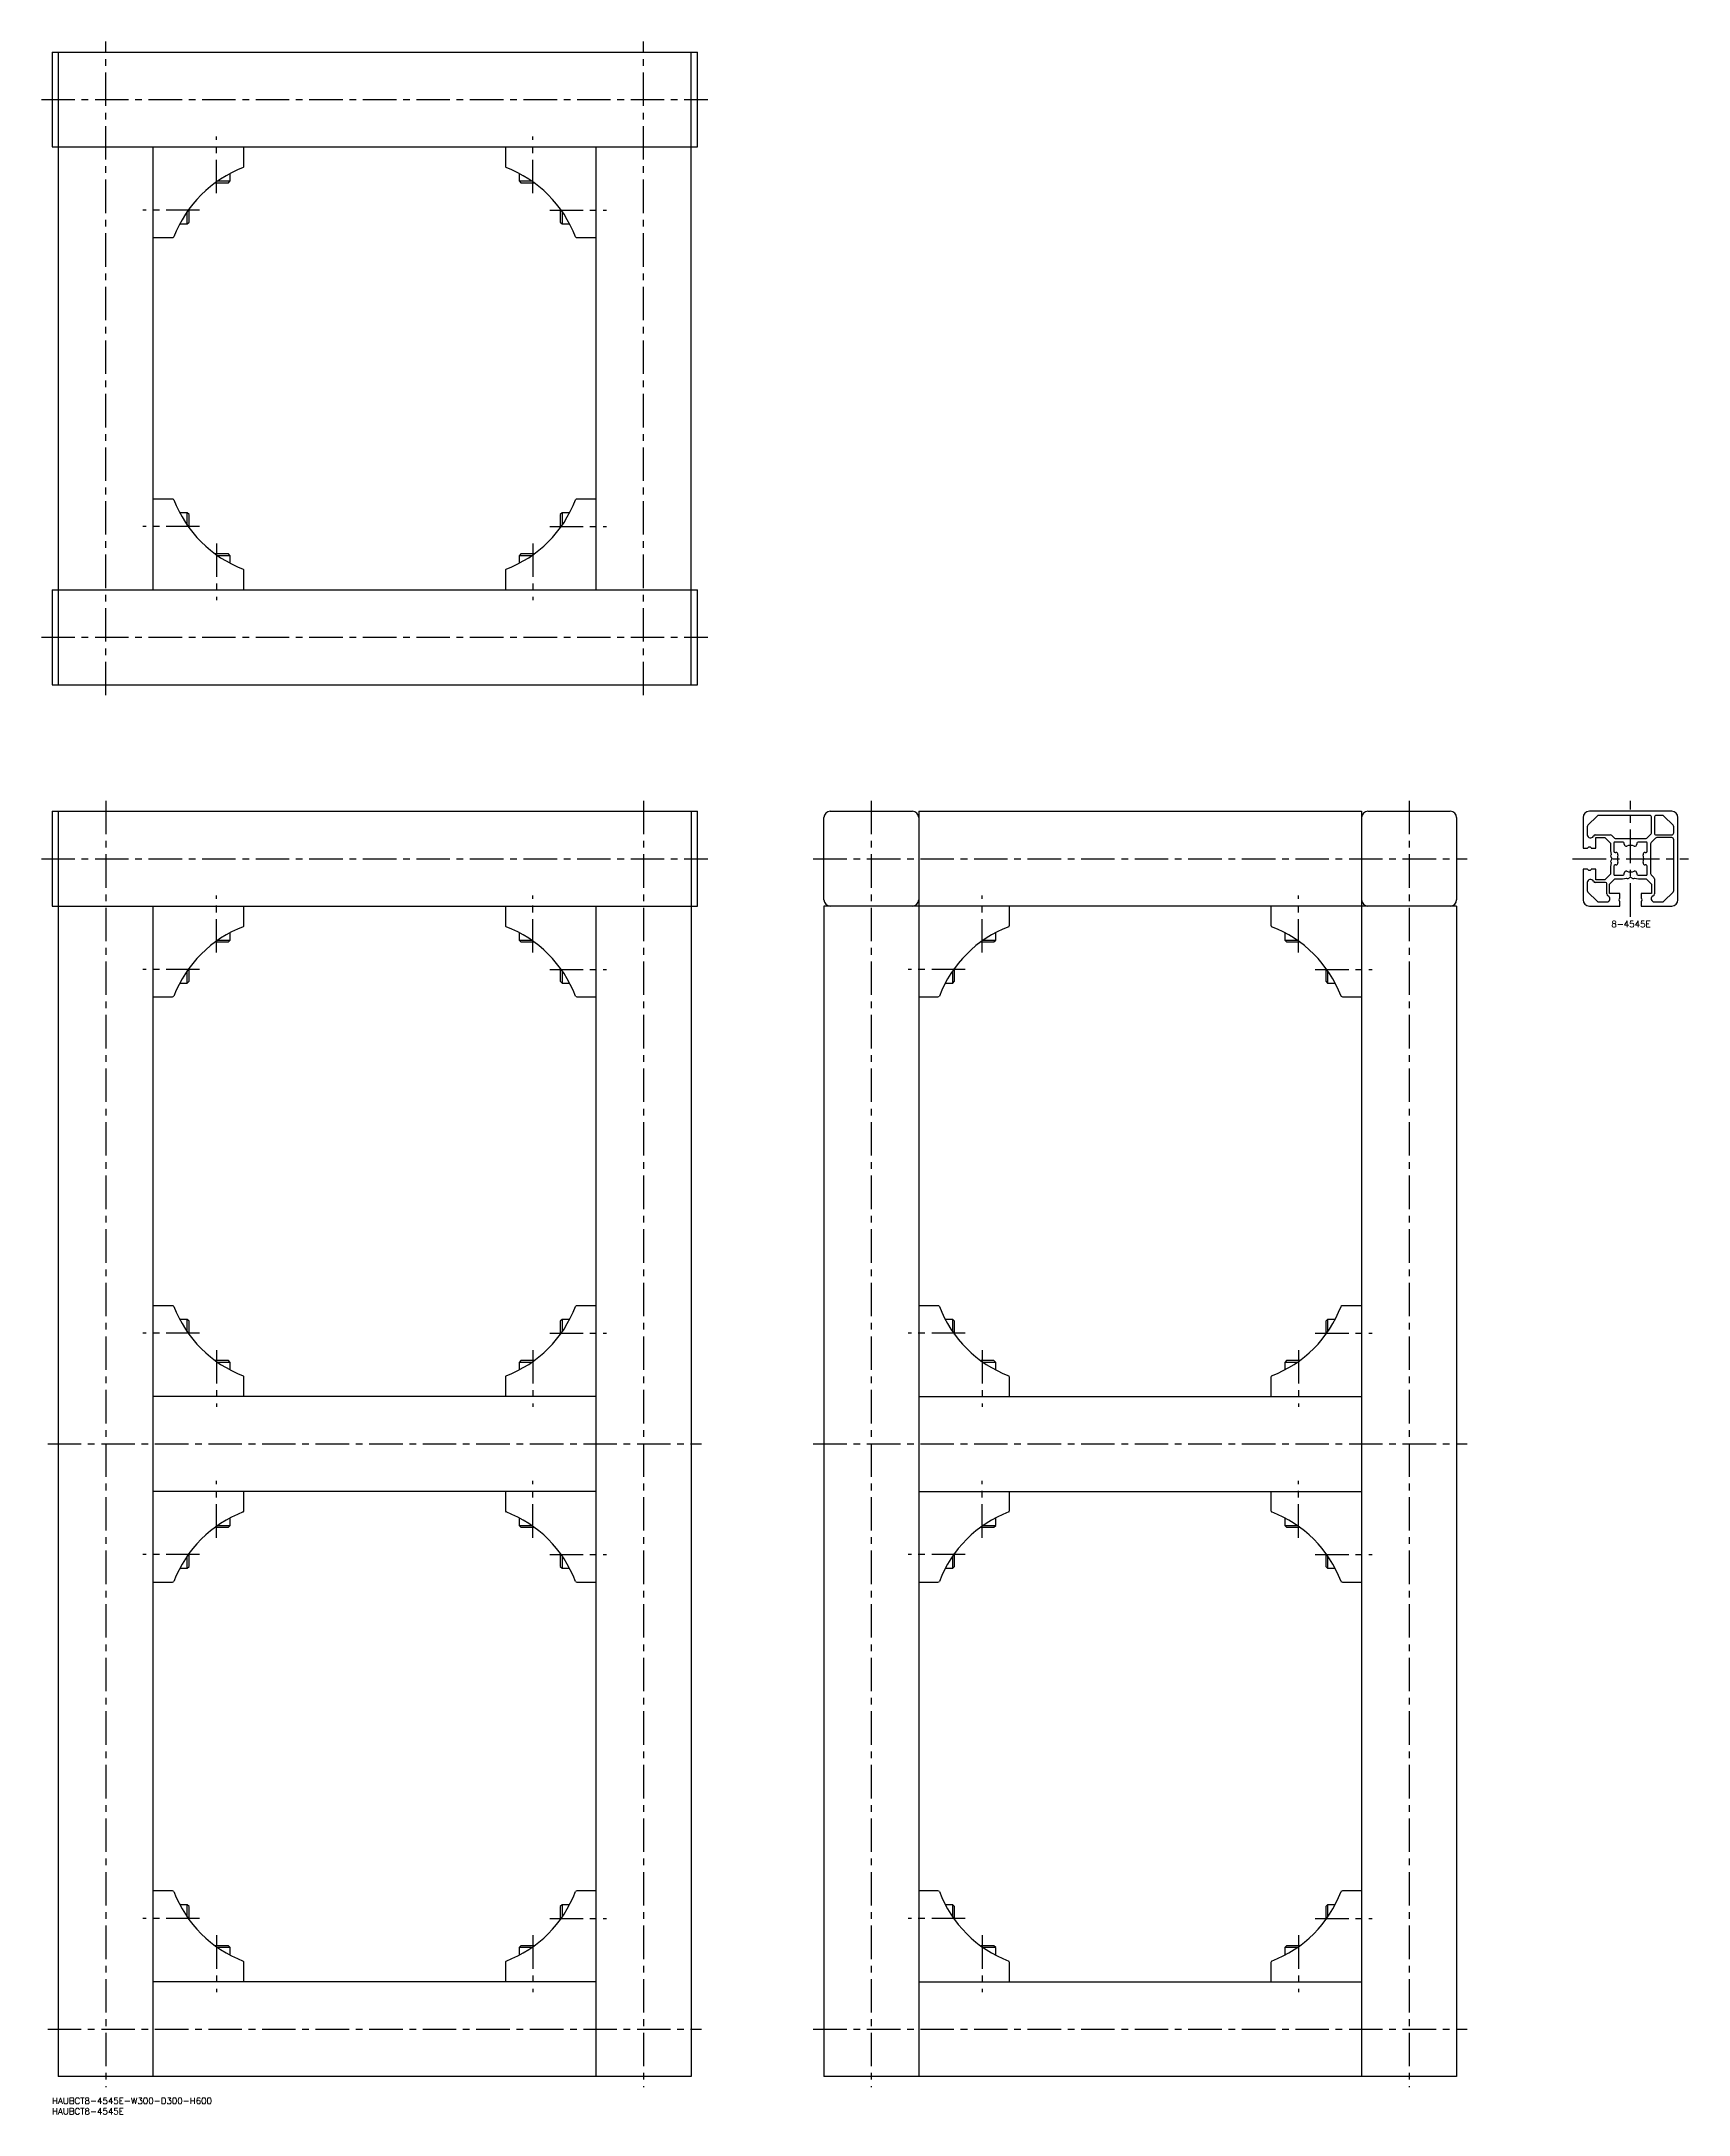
# Model space of a CAD drawing. Extents: x -5 to 776, y -8 to 975.
import ezdxf

# ---------------------------------------------------------------- set-up
doc = ezdxf.new("R2010")
doc.units = 0
doc.header["$LTSCALE"] = 0.5
doc.linetypes.add('CENTER', pattern=[50.8, 31.75, -6.35, 6.35, -6.35])
for name, color, linetype in [('MSM_CENTER', 1, 'CENTER'), ('MSM_CONTINUOUS', 7, 'CONTINUOUS'), ('MSM_PART_NUMBER', 7, 'CONTINUOUS')]:
    doc.layers.add(name, color=color, linetype=linetype)
doc.styles.get("Standard").update_dxf_attribs({"font": 'txt.shx', "height": 3, "bigfont": 'bigfont.shx'})

# ---------------------------------------------------------------- blocks, each defined once
blk = doc.blocks.new('*U8')
at = {"layer": 'MSM_PART_NUMBER'}
blk.add_text('HAUBCT8-4545E-W300-D300-H600', height=3, dxfattribs=at).set_placement((0, -3))
blk = doc.blocks.new('*U9')
at = {"layer": 'MSM_PART_NUMBER'}
blk.add_text('HAUBCT8-4545E', height=3, dxfattribs=at).set_placement((0, -8))
blk = doc.blocks.new('*U10')
at = {"layer": 'MSM_PART_NUMBER'}
blk.add_text('8-4545E', height=3, dxfattribs=at).set_placement((739.39, 554.97))

msp = doc.modelspace()

# ---------------------------------------------------------------- linework, layer by layer
at = {"layer": 'MSM_CENTER'}
for p, q in [((25.5, 665), (25.5, 975)), ((280.5, 665), (280.5, 975)), ((-5, 947.5), (311, 947.5)), ((78, 903), (78, 930)), ((228, 903), (228, 930)), ((70, 895), (43, 895)), ((236, 895), (263, 895)), ((70, 745), (43, 745)), ((236, 745), (263, 745)), ((78, 737), (78, 710)), ((228, 737), (228, 710)), ((-5, 692.5), (311, 692.5)), ((25.5, 615), (25.5, 5)), ((280.5, 615), (280.5, 5)), ((388.5, 615), (388.5, 5)), ((643.5, 615), (643.5, 5)), ((748.5, 560), (748.5, 615)), ((-5, 587.5), (311, 587.5)), ((361, 587.5), (671, 587.5)), ((721, 587.5), (776, 587.5)), ((78, 543), (78, 570)), ((228, 543), (228, 570)), ((441, 543), (441, 570)), ((591, 543), (591, 570)), ((70, 535), (43, 535)), ((236, 535), (263, 535)), ((433, 535), (406, 535)), ((599, 535), (626, 535)), ((70, 362.5), (43, 362.5)), ((78, 354.5), (78, 327.5)), ((228, 354.5), (228, 327.5)), ((236, 362.5), (263, 362.5)), ((433, 362.5), (406, 362.5)), ((441, 354.5), (441, 327.5)), ((591, 354.5), (591, 327.5)), ((599, 362.5), (626, 362.5)), ((-2, 310), (308, 310)), ((361, 310), (671, 310)), ((78, 265.5), (78, 292.5)), ((228, 265.5), (228, 292.5)), ((441, 265.5), (441, 292.5)), ((591, 265.5), (591, 292.5)), ((70, 257.5), (43, 257.5)), ((236, 257.5), (263, 257.5)), ((433, 257.5), (406, 257.5)), ((599, 257.5), (626, 257.5)), ((70, 85), (43, 85)), ((236, 85), (263, 85)), ((433, 85), (406, 85)), ((599, 85), (626, 85)), ((78, 77), (78, 50)), ((228, 77), (228, 50)), ((441, 77), (441, 50)), ((591, 77), (591, 50)), ((-2, 32.5), (308, 32.5)), ((361, 32.5), (671, 32.5))]:
    msp.add_line(p, q, dxfattribs=at)
at = {"layer": 'MSM_CONTINUOUS'}
for p, q in [((0, 970), (306, 970)), ((0, 970), (0, 925)), ((3, 970), (3, 670)), ((303, 670), (303, 970)), ((306, 925), (306, 970)), ((0, 925), (306, 925)), ((48, 715), (48, 925)), ((91, 915.91), (91, 925)), ((215, 925), (215, 915.91)), ((258, 715), (258, 925)), ((77.39, 908), (83.63, 908)), ((78.61, 908.87), (84.5, 908.87)), ((83.63, 908), (84.5, 908.87)), ((84.5, 908.87), (84.5, 912.42)), ((221.5, 912.42), (221.5, 908.87)), ((221.5, 908.87), (222.37, 908)), ((221.5, 908.87), (227.39, 908.87)), ((222.37, 908), (228.61, 908)), ((65, 889.37), (65, 895.61)), ((241, 895.61), (241, 889.37)), ((60.58, 888.5), (64.13, 888.5)), ((64.13, 888.5), (64.13, 894.39)), ((64.13, 888.5), (65, 889.37)), ((241, 889.37), (241.87, 888.5)), ((241.87, 894.39), (241.87, 888.5)), ((241.87, 888.5), (245.42, 888.5)), ((48, 882), (57.09, 882)), ((248.91, 882), (258, 882)), ((57.09, 758), (48, 758)), ((258, 758), (248.91, 758)), ((64.13, 751.5), (60.58, 751.5)), ((65, 750.63), (64.13, 751.5)), ((64.13, 745.61), (64.13, 751.5)), ((65, 744.39), (65, 750.63)), ((241.87, 751.5), (241, 750.63)), ((241, 750.63), (241, 744.39)), ((245.42, 751.5), (241.87, 751.5)), ((241.87, 751.5), (241.87, 745.61)), ((83.63, 732), (77.39, 732)), ((84.5, 731.13), (78.61, 731.13)), ((84.5, 731.13), (83.63, 732)), ((84.5, 727.58), (84.5, 731.13)), ((222.37, 732), (221.5, 731.13)), ((221.5, 731.13), (221.5, 727.58)), ((227.39, 731.13), (221.5, 731.13)), ((228.61, 732), (222.37, 732)), ((91, 715), (91, 724.09)), ((215, 724.09), (215, 715)), ((0, 715), (306, 715)), ((0, 715), (0, 670)), ((306, 670), (306, 715)), ((0, 670), (306, 670)), ((0, 610), (306, 610)), ((0, 610), (0, 565)), ((3, 610), (3, 10)), ((303, 610), (303, 10)), ((306, 565), (306, 610)), ((369, 610), (408, 610)), ((411, 610), (411, 10)), ((411, 610), (621, 610)), ((621, 610), (621, 10)), ((624, 610), (663, 610)), ((768, 610), (729, 610)), ((366, 568), (366, 607)), ((666, 607), (666, 568)), ((726, 607), (726, 592.5)), ((728, 602.65), (728, 598.8)), ((732.65, 607.71), (728.29, 603.35)), ((757.5, 608), (733.35, 608)), ((758.5, 600.04), (758.5, 607)), ((759.8, 607), (759.8, 599.3)), ((763.65, 608), (760.8, 608)), ((768.71, 603.35), (764.35, 607.71)), ((769, 599.8), (769, 602.65)), ((771, 568), (771, 607)), ((726, 592.5), (727.98, 592.5)), ((730.02, 592.5), (732, 592.5)), ((731.79, 598.8), (738.91, 598.8)), ((732, 592.5), (732, 597.5)), ((732, 597.5), (736.38, 597.5)), ((736.38, 597.5), (739, 594.88)), ((739, 594.88), (739, 591.29)), ((739, 591.29), (739.3, 589.4)), ((739.61, 598.51), (740.83, 597.29)), ((740.6, 594.9), (740.6, 591.05)), ((744.95, 595.4), (741.1, 595.4)), ((741.15, 590.5), (741.6, 590.5)), ((741.54, 597), (755.46, 597)), ((745.5, 594.4), (745.5, 594.85)), ((751.5, 594.85), (751.5, 594.4)), ((755.9, 595.4), (752.05, 595.4)), ((755.4, 590.5), (755.85, 590.5)), ((756.17, 597.29), (758.21, 599.33)), ((756.4, 591.05), (756.4, 594.9)), ((758, 594.46), (758, 580.54)), ((760.33, 597.21), (758.29, 595.17)), ((760.3, 598.8), (768, 598.8)), ((768, 597.5), (761.04, 597.5)), ((769, 572.35), (769, 596.5)), ((727.98, 582.5), (726, 582.5)), ((726, 582.5), (726, 568)), ((732, 582.5), (730.02, 582.5)), ((732, 577.5), (732, 582.5)), ((739, 580.12), (736.38, 577.5)), ((739.3, 585.6), (739, 583.71)), ((739, 583.71), (739, 580.12)), ((739.3, 589.4), (739.1, 589.05)), ((739.1, 588.55), (739.7, 587.5)), ((739.7, 587.5), (739.1, 586.45)), ((739.1, 585.95), (739.3, 585.6)), ((740.6, 583.95), (740.6, 580.1)), ((741.6, 584.5), (741.15, 584.5)), ((745.5, 580.15), (745.5, 580.6)), ((751.5, 580.6), (751.5, 580.15)), ((755.85, 584.5), (755.4, 584.5)), ((756.4, 580.1), (756.4, 583.95)), ((728, 576.2), (728, 572.35)), ((728.29, 571.65), (732.65, 567.29)), ((736.7, 576.2), (731.79, 576.2)), ((736.38, 577.5), (732, 577.5)), ((737.2, 570.79), (737.2, 575.7)), ((738.5, 575.38), (741.12, 578)), ((738.5, 571), (738.5, 575.38)), ((743.5, 571), (738.5, 571)), ((741.1, 579.6), (744.95, 579.6)), ((741.12, 578), (744.71, 578)), ((743.5, 569.02), (743.5, 571)), ((744.71, 578), (746.6, 578.3)), ((746.6, 578.3), (746.95, 578.1)), ((747.45, 578.1), (748.5, 578.7)), ((748.5, 578.7), (749.55, 578.1)), ((750.05, 578.1), (750.4, 578.3)), ((750.4, 578.3), (752.29, 578)), ((752.05, 579.6), (755.9, 579.6)), ((752.29, 578), (755.88, 578)), ((758.5, 571), (753.5, 571)), ((753.5, 571), (753.5, 569.02)), ((755.88, 578), (758.5, 575.38)), ((758.29, 579.83), (759.51, 578.61)), ((758.5, 575.38), (758.5, 571)), ((759.8, 577.91), (759.8, 570.79)), ((764.35, 567.29), (768.71, 571.65)), ((0, 565), (306, 565)), ((48, 10), (48, 565)), ((91, 555.91), (91, 565)), ((215, 565), (215, 555.91)), ((258, 10), (258, 565)), ((666, 565), (366, 565)), ((366, 565), (366, 10)), ((454, 555.91), (454, 565)), ((578, 565), (578, 555.91)), ((666, 565), (666, 10)), ((729, 565), (743.5, 565)), ((733.35, 567), (737.2, 567)), ((743.5, 565), (743.5, 566.98)), ((753.5, 566.98), (753.5, 565)), ((753.5, 565), (768, 565)), ((759.8, 567), (763.65, 567)), ((84.5, 548.87), (84.5, 552.42)), ((221.5, 552.42), (221.5, 548.87)), ((447.5, 548.87), (447.5, 552.42)), ((584.5, 552.42), (584.5, 548.87)), ((77.39, 548), (83.63, 548)), ((78.61, 548.87), (84.5, 548.87)), ((83.63, 548), (84.5, 548.87)), ((221.5, 548.87), (222.37, 548)), ((221.5, 548.87), (227.39, 548.87)), ((222.37, 548), (228.61, 548)), ((440.39, 548), (446.63, 548)), ((441.61, 548.87), (447.5, 548.87)), ((446.63, 548), (447.5, 548.87)), ((584.5, 548.87), (585.37, 548)), ((584.5, 548.87), (590.39, 548.87)), ((585.37, 548), (591.61, 548)), ((64.13, 528.5), (64.13, 534.39)), ((65, 529.37), (65, 535.61)), ((241, 535.61), (241, 529.37)), ((241.87, 534.39), (241.87, 528.5)), ((427.13, 528.5), (427.13, 534.39)), ((428, 529.37), (428, 535.61)), ((604, 535.61), (604, 529.37)), ((604.87, 534.39), (604.87, 528.5)), ((48, 522), (57.09, 522)), ((60.58, 528.5), (64.13, 528.5)), ((64.13, 528.5), (65, 529.37)), ((241, 529.37), (241.87, 528.5)), ((241.87, 528.5), (245.42, 528.5)), ((248.91, 522), (258, 522)), ((411, 522), (420.09, 522)), ((423.58, 528.5), (427.13, 528.5)), ((427.13, 528.5), (428, 529.37)), ((604, 529.37), (604.87, 528.5)), ((604.87, 528.5), (608.42, 528.5)), ((611.91, 522), (621, 522)), ((57.09, 375.5), (48, 375.5)), ((258, 375.5), (248.91, 375.5)), ((420.09, 375.5), (411, 375.5)), ((621, 375.5), (611.91, 375.5)), ((64.13, 369), (60.58, 369)), ((65, 368.13), (64.13, 369)), ((64.13, 363.11), (64.13, 369)), ((65, 361.89), (65, 368.13)), ((241.87, 369), (241, 368.13)), ((241, 368.13), (241, 361.89)), ((245.42, 369), (241.87, 369)), ((241.87, 369), (241.87, 363.11)), ((427.13, 369), (423.58, 369)), ((428, 368.13), (427.13, 369)), ((427.13, 363.11), (427.13, 369)), ((428, 361.89), (428, 368.13)), ((604.87, 369), (604, 368.13)), ((604, 368.13), (604, 361.89)), ((608.42, 369), (604.87, 369)), ((604.87, 369), (604.87, 363.11)), ((83.63, 349.5), (77.39, 349.5)), ((84.5, 348.63), (78.61, 348.63)), ((84.5, 348.63), (83.63, 349.5)), ((84.5, 345.08), (84.5, 348.63)), ((222.37, 349.5), (221.5, 348.63)), ((221.5, 348.63), (221.5, 345.08)), ((227.39, 348.63), (221.5, 348.63)), ((228.61, 349.5), (222.37, 349.5)), ((446.63, 349.5), (440.39, 349.5)), ((447.5, 348.63), (441.61, 348.63)), ((447.5, 348.63), (446.63, 349.5)), ((447.5, 345.08), (447.5, 348.63)), ((585.37, 349.5), (584.5, 348.63)), ((584.5, 348.63), (584.5, 345.08)), ((590.39, 348.63), (584.5, 348.63)), ((591.61, 349.5), (585.37, 349.5)), ((91, 332.5), (91, 341.59)), ((215, 341.59), (215, 332.5)), ((454, 332.5), (454, 341.59)), ((578, 341.59), (578, 332.5)), ((258, 332.5), (48, 332.5)), ((411, 332.5), (621, 332.5)), ((258, 287.5), (48, 287.5)), ((91, 278.41), (91, 287.5)), ((215, 287.5), (215, 278.41)), ((411, 287.5), (621, 287.5)), ((454, 278.41), (454, 287.5)), ((578, 287.5), (578, 278.41)), ((77.39, 270.5), (83.63, 270.5)), ((78.61, 271.37), (84.5, 271.37)), ((83.63, 270.5), (84.5, 271.37)), ((84.5, 271.37), (84.5, 274.92)), ((221.5, 274.92), (221.5, 271.37)), ((221.5, 271.37), (222.37, 270.5)), ((221.5, 271.37), (227.39, 271.37)), ((222.37, 270.5), (228.61, 270.5)), ((440.39, 270.5), (446.63, 270.5)), ((441.61, 271.37), (447.5, 271.37)), ((446.63, 270.5), (447.5, 271.37)), ((447.5, 271.37), (447.5, 274.92)), ((584.5, 274.92), (584.5, 271.37)), ((584.5, 271.37), (585.37, 270.5)), ((584.5, 271.37), (590.39, 271.37)), ((585.37, 270.5), (591.61, 270.5)), ((64.13, 251), (64.13, 256.89)), ((65, 251.87), (65, 258.11)), ((241, 258.11), (241, 251.87)), ((241.87, 256.89), (241.87, 251)), ((427.13, 251), (427.13, 256.89)), ((428, 251.87), (428, 258.11)), ((604, 258.11), (604, 251.87)), ((604.87, 256.89), (604.87, 251)), ((60.58, 251), (64.13, 251)), ((64.13, 251), (65, 251.87)), ((241, 251.87), (241.87, 251)), ((241.87, 251), (245.42, 251)), ((423.58, 251), (427.13, 251)), ((427.13, 251), (428, 251.87)), ((604, 251.87), (604.87, 251)), ((604.87, 251), (608.42, 251)), ((48, 244.5), (57.09, 244.5)), ((248.91, 244.5), (258, 244.5)), ((411, 244.5), (420.09, 244.5)), ((611.91, 244.5), (621, 244.5)), ((57.09, 98), (48, 98)), ((64.13, 91.5), (60.58, 91.5)), ((65, 90.63), (64.13, 91.5)), ((64.13, 85.61), (64.13, 91.5)), ((65, 84.39), (65, 90.63)), ((241.87, 91.5), (241, 90.63)), ((241, 90.63), (241, 84.39)), ((245.42, 91.5), (241.87, 91.5)), ((241.87, 91.5), (241.87, 85.61)), ((258, 98), (248.91, 98)), ((420.09, 98), (411, 98)), ((427.13, 91.5), (423.58, 91.5)), ((428, 90.63), (427.13, 91.5)), ((427.13, 85.61), (427.13, 91.5)), ((428, 84.39), (428, 90.63)), ((604.87, 91.5), (604, 90.63)), ((604, 90.63), (604, 84.39)), ((608.42, 91.5), (604.87, 91.5)), ((604.87, 91.5), (604.87, 85.61)), ((621, 98), (611.91, 98)), ((83.63, 72), (77.39, 72)), ((84.5, 71.13), (78.61, 71.13)), ((84.5, 71.13), (83.63, 72)), ((84.5, 67.58), (84.5, 71.13)), ((222.37, 72), (221.5, 71.13)), ((221.5, 71.13), (221.5, 67.58)), ((227.39, 71.13), (221.5, 71.13)), ((228.61, 72), (222.37, 72)), ((446.63, 72), (440.39, 72)), ((447.5, 71.13), (441.61, 71.13)), ((447.5, 71.13), (446.63, 72)), ((447.5, 67.58), (447.5, 71.13)), ((585.37, 72), (584.5, 71.13)), ((584.5, 71.13), (584.5, 67.58)), ((590.39, 71.13), (584.5, 71.13)), ((591.61, 72), (585.37, 72)), ((91, 55), (91, 64.09)), ((215, 64.09), (215, 55)), ((454, 55), (454, 64.09)), ((578, 64.09), (578, 55)), ((258, 55), (48, 55)), ((411, 55), (621, 55)), ((303, 10), (3, 10)), ((666, 10), (366, 10))]:
    msp.add_line(p, q, dxfattribs=at)
for centre, radius, start, end in [((110.78, 862.22), 56.67, 110.7505, 159.2495), ((90, 915.91), 1, 315, 0), ((216, 915.91), 1, 180, 225), ((195.22, 862.22), 56.67, 20.7505, 69.2495), ((57.09, 883), 1, 270, 315), ((248.91, 883), 1, 225, 270), ((57.09, 757), 1, 45, 90), ((110.78, 777.78), 56.67, 200.7505, 249.2495), ((195.22, 777.78), 56.67, 290.7505, 339.2495), ((248.91, 757), 1, 90, 135), ((90, 724.09), 1, 0, 45), ((216, 724.09), 1, 135, 180), ((369, 607), 3, 90, 180), ((408, 607), 3, 0, 90), ((624, 607), 3, 90, 180), ((663, 607), 3, 0, 90), ((729, 607), 3, 90, 180), ((768, 607), 3, 0, 90), ((729, 602.65), 1, 135, 180), ((733.35, 607), 1, 90, 135), ((757.5, 607), 1, 0, 90), ((757.5, 600.04), 1, 315, 0), ((760.8, 607), 1, 90, 180), ((763.65, 607), 1, 45, 90), ((768, 599.8), 1, 270, 0), ((768, 602.65), 1, 0, 45), ((727.98, 592.8), 0.3, 270, 322.02013), ((729.5, 598.8), 1.5, 180, 336.42182), ((729, 592), 1, 37.97987, 142.02013), ((730.02, 592.8), 0.3, 217.97987, 270), ((731.79, 597.8), 1, 90, 156.42182), ((738.91, 597.8), 1, 45, 90), ((741.1, 594.9), 0.5, 90, 180), ((741.15, 591.05), 0.55, 180, 270), ((741.54, 598), 1, 225, 270), ((741.6, 589.55), 0.95, 343.45775, 90), ((744.95, 594.85), 0.55, 0, 90), ((746.45, 594.4), 0.95, 180, 286.54225), ((748.5, 587.5), 6.25, 73.45775, 106.54225), ((750.55, 594.4), 0.95, 253.45775, 0), ((752.05, 594.85), 0.55, 90, 180), ((755.4, 589.55), 0.95, 90, 196.54225), ((755.46, 598), 1, 270, 315), ((755.85, 591.05), 0.55, 270, 0), ((755.9, 594.9), 0.5, 0, 90), ((759, 594.46), 1, 135, 180), ((760.3, 599.3), 0.5, 180, 270), ((761.04, 596.5), 1, 90, 135), ((768, 596.5), 1, 0, 90), ((727.98, 582.2), 0.3, 37.97987, 90), ((729, 583), 1, 217.97987, 322.02013), ((730.02, 582.2), 0.3, 90, 142.02013), ((739.53, 588.8), 0.5, 150, 210), ((739.53, 586.2), 0.5, 150, 210), ((741.15, 583.95), 0.55, 90, 180), ((741.1, 580.1), 0.5, 180, 270), ((741.6, 585.45), 0.95, 270, 16.54225), ((748.5, 587.5), 6.25, 163.45775, 196.54225), ((744.95, 580.15), 0.55, 270, 0), ((746.45, 580.6), 0.95, 73.45775, 180), ((748.5, 587.5), 6.25, 253.45775, 286.54225), ((750.55, 580.6), 0.95, 0, 106.54225), ((752.05, 580.15), 0.55, 180, 270), ((755.4, 585.45), 0.95, 163.45775, 270), ((748.5, 587.5), 6.25, 343.45775, 16.54225), ((755.85, 583.95), 0.55, 0, 90), ((755.9, 580.1), 0.5, 270, 0), ((759, 580.54), 1, 180, 225), ((729.5, 576.2), 1.5, 23.57818, 180), ((729, 572.35), 1, 180, 225), ((731.79, 577.2), 1, 203.57818, 270), ((736.7, 575.7), 0.5, 0, 90), ((738.2, 570.79), 1, 180, 246.42182), ((747.2, 578.53), 0.5, 240, 300), ((749.8, 578.53), 0.5, 240, 300), ((758.8, 570.79), 1, 293.57818, 0), ((758.8, 577.91), 1, 0, 45), ((768, 572.35), 1, 315, 0), ((369, 568), 3, 180, 270), ((408, 568), 3, 270, 0), ((624, 568), 3, 180, 270), ((663, 568), 3, 270, 0), ((729, 568), 3, 180, 270), ((733.35, 568), 1, 225, 270), ((737.2, 568.5), 1.5, 270, 66.42182), ((744, 568), 1, 127.97987, 232.02013), ((743.2, 569.02), 0.3, 307.97987, 0), ((743.2, 566.98), 0.3, 0, 52.02013), ((753.8, 569.02), 0.3, 180, 232.02013), ((753.8, 566.98), 0.3, 127.97987, 180), ((753, 568), 1, 307.97987, 52.02013), ((759.8, 568.5), 1.5, 113.57818, 270), ((763.65, 568), 1, 270, 315), ((768, 568), 3, 270, 0), ((110.78, 502.22), 56.67, 110.7505, 159.2495), ((90, 555.91), 1, 315, 0), ((216, 555.91), 1, 180, 225), ((195.22, 502.22), 56.67, 20.7505, 69.2495), ((473.78, 502.22), 56.67, 110.7505, 159.2495), ((453, 555.91), 1, 315, 0), ((579, 555.91), 1, 180, 225), ((558.22, 502.22), 56.67, 20.7505, 69.2495), ((57.09, 523), 1, 270, 315), ((248.91, 523), 1, 225, 270), ((420.09, 523), 1, 270, 315), ((611.91, 523), 1, 225, 270), ((57.09, 374.5), 1, 45, 90), ((110.78, 395.28), 56.67, 200.7505, 249.2495), ((195.22, 395.28), 56.67, 290.7505, 339.2495), ((248.91, 374.5), 1, 90, 135), ((420.09, 374.5), 1, 45, 90), ((473.78, 395.28), 56.67, 200.7505, 249.2495), ((558.22, 395.28), 56.67, 290.7505, 339.2495), ((611.91, 374.5), 1, 90, 135), ((90, 341.59), 1, 0, 45), ((216, 341.59), 1, 135, 180), ((453, 341.59), 1, 0, 45), ((579, 341.59), 1, 135, 180), ((110.78, 224.72), 56.67, 110.7505, 159.2495), ((90, 278.41), 1, 315, 0), ((216, 278.41), 1, 180, 225), ((195.22, 224.72), 56.67, 20.7505, 69.2495), ((473.78, 224.72), 56.67, 110.7505, 159.2495), ((453, 278.41), 1, 315, 0), ((579, 278.41), 1, 180, 225), ((558.22, 224.72), 56.67, 20.7505, 69.2495), ((57.09, 245.5), 1, 270, 315), ((248.91, 245.5), 1, 225, 270), ((420.09, 245.5), 1, 270, 315), ((611.91, 245.5), 1, 225, 270), ((57.09, 97), 1, 45, 90), ((110.78, 117.78), 56.67, 200.7505, 249.2495), ((195.22, 117.78), 56.67, 290.7505, 339.2495), ((248.91, 97), 1, 90, 135), ((420.09, 97), 1, 45, 90), ((473.78, 117.78), 56.67, 200.7505, 249.2495), ((558.22, 117.78), 56.67, 290.7505, 339.2495), ((611.91, 97), 1, 90, 135), ((90, 64.09), 1, 0, 45), ((216, 64.09), 1, 135, 180), ((453, 64.09), 1, 0, 45), ((579, 64.09), 1, 135, 180)]:
    msp.add_arc(centre, radius, start, end, dxfattribs=at)

# ---------------------------------------------------------------- block references
for name in ['*U10', '*U8', '*U9']:
    msp.add_blockref(name, (0, 0), dxfattribs=at)

doc.saveas('drawing.dxf')
